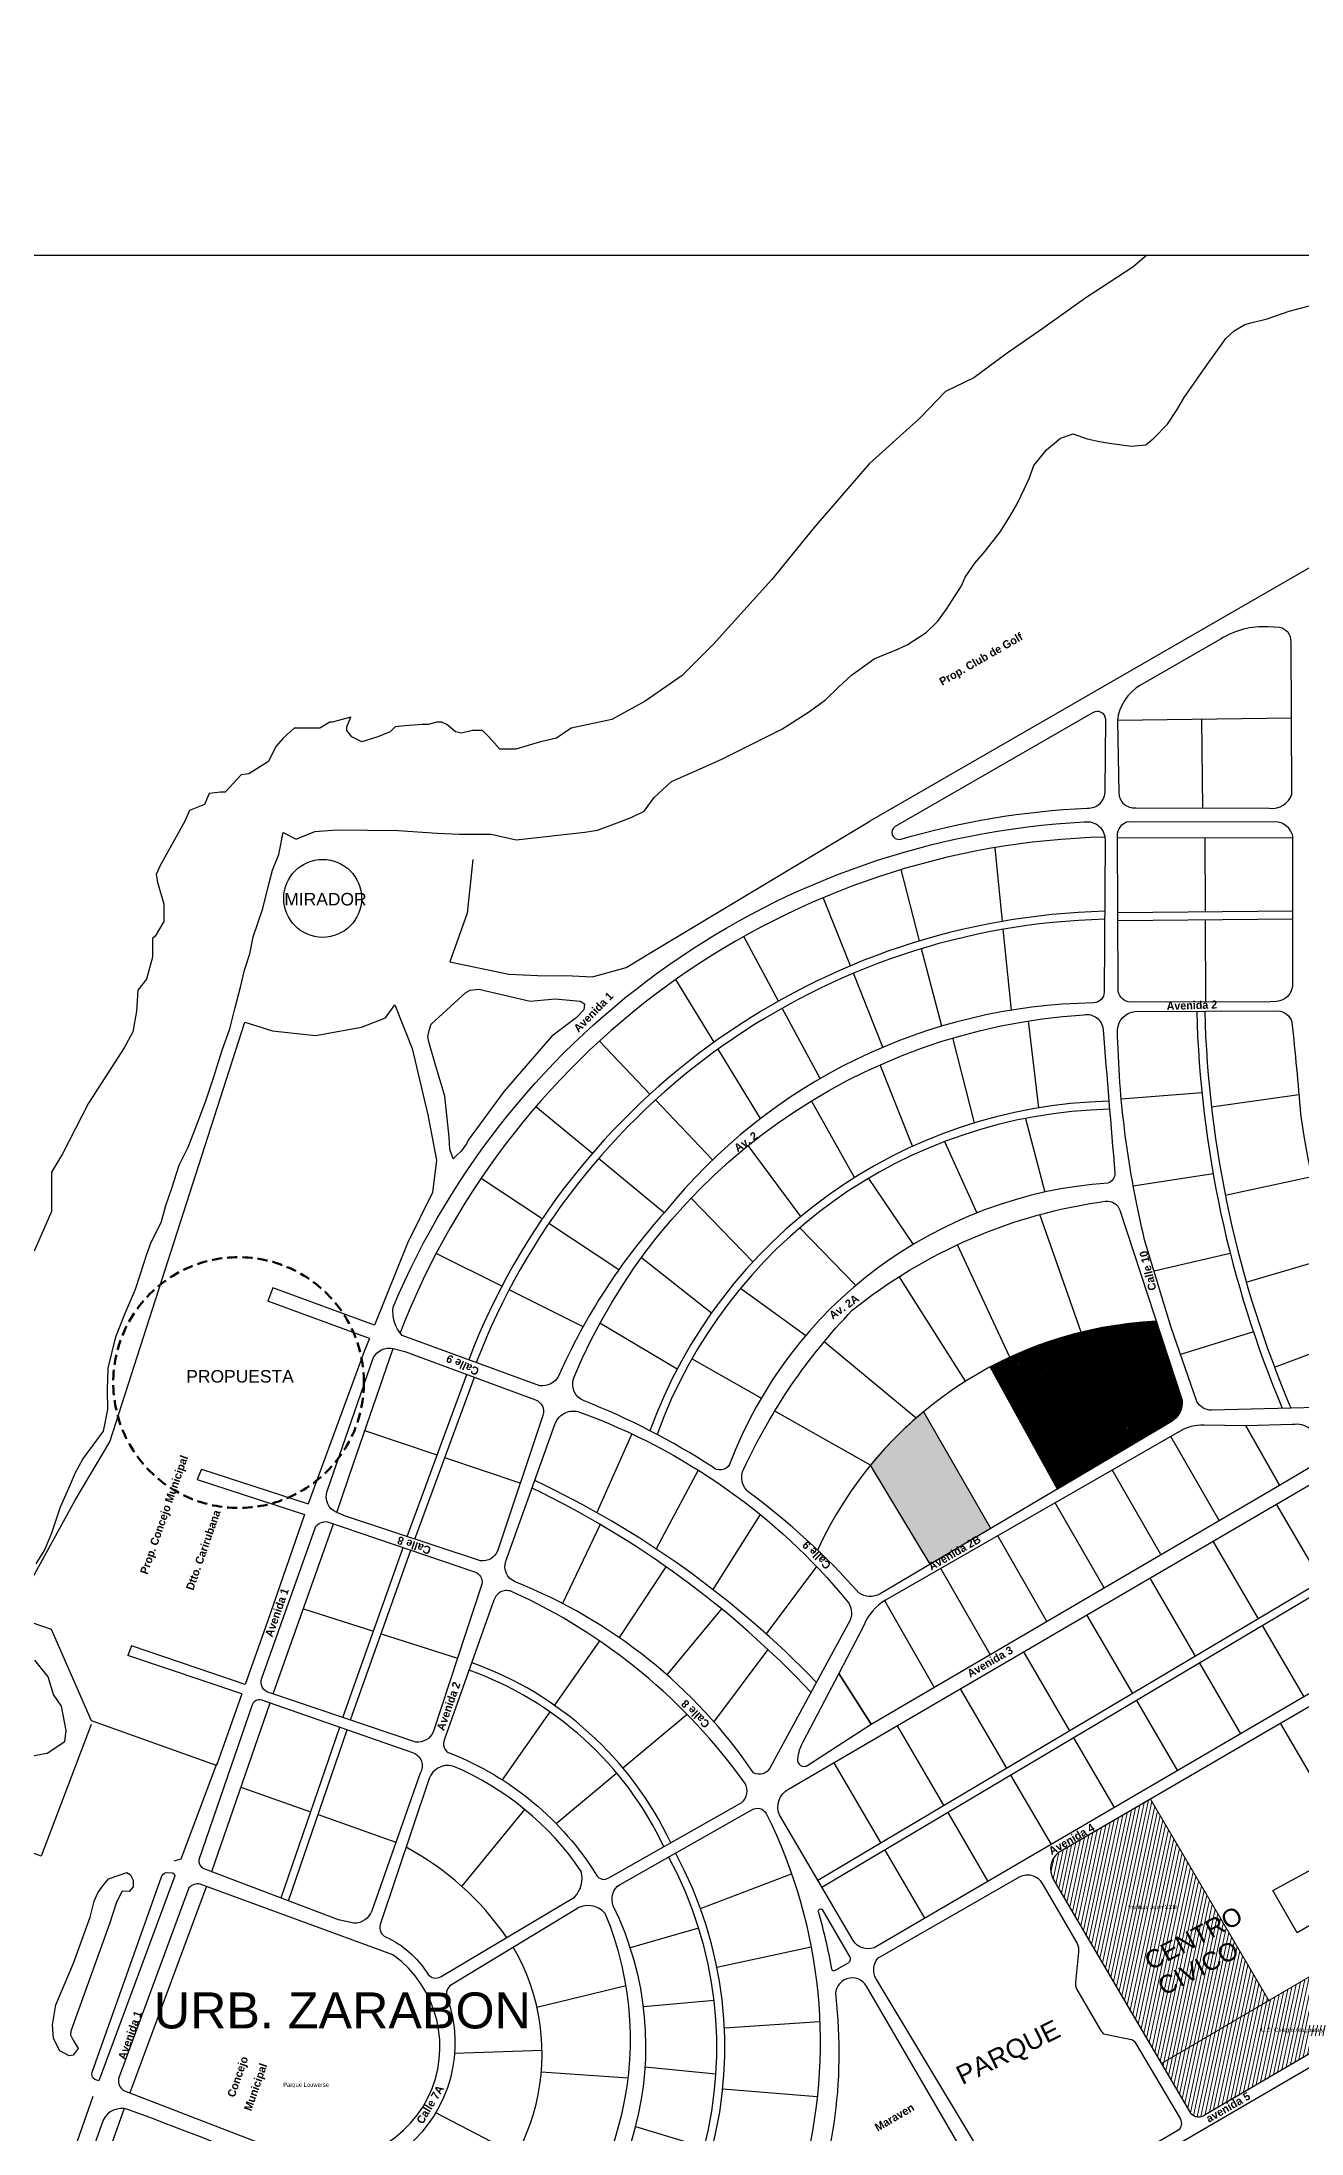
# Model space of a CAD drawing. Header units: millimetres. Extents: x 2890 to 6602, y 1274 to 4283.
# Drawn here: x 3701 to 4488, y 2976 to 4283 of the extents above; entities that cross this region are included whole.
import ezdxf

# ---------------------------------------------------------------- set-up
doc = ezdxf.new("R2010")
doc.units = ezdxf.units.MM
doc.linetypes.add('HIDDEN', pattern=[9.524999999999999, 6.35, -3.175])
for name, color, linetype, lineweight in [('COMERCIOS', 10, 'Continuous', 0), ('EDUCACION', 160, 'Continuous', 0), ('ESTADIOS', 90, 'Continuous', 0), ('HOTELES', 140, 'Continuous', 0), ('RESTAURANT', 30, 'Continuous', 0)]:
    doc.layers.add(name, color=color, linetype=linetype, lineweight=lineweight)
doc.layers.add('LETRAS', color=7, linetype='Continuous')
doc.layers.add('Paraguana', color=53, linetype='Continuous')
doc.styles.add('ROMANS', font='')
doc.styles.get("Standard").update_dxf_attribs({"font": 'arial.ttf'})
doc.styles.get('ROMANS').set_extended_font_data('Berlin Sans FB Demi', bold=True)
pattern_1 = [(78, (-265.4256675649267, -24546.84977734087), (-2.236045415277479, 0.4752861252093981), [])]

msp = doc.modelspace()

# ---------------------------------------------------------------- hatches: boundary and pattern name
at = {"layer": 'COMERCIOS'}
h = msp.add_hatch(dxfattribs=at)
h.set_pattern_fill('ANSI31', color=256, scale=0.2)
h.set_pattern_definition([(45, (-265.4256675649267, -24546.84977734087), (-0.4490128060534576, 0.4490128060534577), [])])
edge = h.paths.add_edge_path()
edge.add_line((4293.781713496752, 3454.793845032905), (4335.701417869033, 3378.497596426524))
edge.add_line((4335.701417869033, 3378.497596426524), (4406.946152497962, 3420.53898864534))
edge.add_arc((4399.887699545815, 3432.500476620075), 13.88880673950784, 300.5447798056663, 366.4021818458565)
edge.add_line((4413.68989115401, 3434.049172670965), (4397.567491231606, 3483.285317512214))
edge.add_arc((4409.194875793773, 3237.654524406563), 245.9058409096205, 92.71017782419727, 117.9913878118462)
at = {"layer": 'EDUCACION'}
h = msp.add_hatch(dxfattribs=at)
h.set_pattern_fill('ANSI31', color=256, scale=0.72, angle=33)
h.set_pattern_definition(pattern_1)
edge = h.paths.add_edge_path()
edge.add_line((4393.933886590105, 3184.781617697317), (4467.860947681374, 3058.871936756764))
edge.add_line((4467.860947681374, 3058.871936756764), (4400.839767940435, 3019.521565921887))
edge.add_line((4400.839767940435, 3019.521565921887), (4333.142020413716, 3134.823729758768))
edge.add_arc((4344.099196204455, 3141.257053259417), 12.7061934729947, 128.7009333628422, 210.4186167787381, ccw=False)
edge.add_line((4336.154580507491, 3151.173223588768), (4393.933886590105, 3184.781617697317))
h = msp.add_hatch(dxfattribs=at)
h.set_pattern_fill('ANSI31', color=256, scale=0.72, angle=33)
h.set_pattern_definition(pattern_1)
edge = h.paths.add_edge_path()
edge.add_line((4548.595800205975, 3106.274062449301), (4400.839767940436, 3019.521565921887))
edge.add_line((4400.839767940436, 3019.521565921887), (4418.95089225186, 2988.674870146645))
edge.add_arc((4423.987198196702, 2992.813863367955), 6.518868188274441, 219.414431600025, 308.3959283887982)
edge.add_line((4428.03601564519, 2987.704781285533), (4569.539480660005, 3070.464200982776))
edge.add_line((4569.539480660005, 3070.464200982776), (4548.595800205975, 3106.274062449301))
at = {"layer": 'ESTADIOS'}
h = msp.add_hatch(dxfattribs=at)
h.set_pattern_fill('AR-SAND', color=256, scale=0.05)
h.set_pattern_definition([(37.50000000000001, (-265.4256675649267, -24546.84977734087), (-0.08000156479920228, 2.447066186646712), [0, -1.9304, 0, -2.159, 0, -2.06375]), (7.499999999999999, (-265.4256675649267, -24546.84977734087), (2.247616415690013, 3.584125502841772), [0, -1.0414, 0, -1.7399, 0, -0.6667500000000001]), (327.5, (-266.9877675649268, -24546.84977734087), (3.95496185120729, 0.007185923392728811), [0, -0.635, 0, -2.286, 0, -2.9845]), (317.5, (-266.9877675649268, -24546.84977734087), (3.817782262361486, 1.114646616286082), [0, -0.3175, 0, -1.4986, 0, -1.7145])])
edge = h.paths.add_edge_path()
edge.add_line((4917.159343564364, 3063.747092055774), (4775.260591642374, 2975.953647681842))
edge.add_arc((4782.194526098139, 2967.296929507328), 11.09135774329832, 128.694337375827, 182.5459707909631)
edge.add_line((4771.114116607848, 2966.804240845718), (4872.528631478786, 2571.599708718865))
edge.add_arc((4889.884438177423, 2576.053627153646), 17.91818672701385, 194.3928909828052, 259.7403433235466)
edge.add_arc((4625.906497136923, 3399.137055401606), 880.2337910625843, 287.233685842404, 308.1023551148525)
edge.add_arc((-4769982.306341537, 2778.277508742308), 4775151.377678235, 359.9991384316784, 360.0008615683216)
edge.add_line((5169.070796825161, 2850.082433867579), (4944.289835346053, 3060.292426622625))
edge.add_arc((4928.335951836003, 3043.261093832711), 23.33650992871575, 46.87087917993927, 118.6156917534111)
at = {"layer": 'RESTAURANT'}
h = msp.add_hatch(dxfattribs=at)
h.set_pattern_fill('BOX', color=256, scale=0.1)
h.set_pattern_definition([(90, (-265.4256675649267, -24546.84977734087), (-2.54, 1.555301434917139e-16), []), (90, (-264.7906675649265, -24546.84977734087), (-2.54, 1.555301434917139e-16), []), (0, (-265.4256675649267, -24546.84977734087), (0, 2.54), [-0.635, 0.635]), (0, (-265.4256675649267, -24546.21477734088), (0, 2.54), [-0.635, 0.635]), (0, (-265.4256675649267, -24545.57977734087), (0, 2.54), [0.635, -0.635]), (0, (-265.4256675649267, -24544.94477734088), (0, 2.54), [0.635, -0.635]), (90, (-264.1556675649267, -24546.84977734087), (-2.54, 1.555301434917139e-16), [0.635, -0.635]), (90, (-263.5206675649265, -24546.84977734087), (-2.54, 1.555301434917139e-16), [0.635, -0.635])])
edge = h.paths.add_edge_path()
edge.add_line((4252.112806870407, 3426.849942470063), (4294.044984326337, 3353.916208480771))
edge.add_line((4294.044984326337, 3353.916208480771), (4256.278171757326, 3331.630079009758))
edge.add_line((4256.278171757326, 3331.630079009758), (4218.946575530539, 3393.45974524469))
edge.add_arc((4409.194875793898, 3237.654524406432), 245.9058409097992, 129.7016146017129, 140.6839905707783, ccw=False)

# ---------------------------------------------------------------- linework, layer by layer
for p, q in [((4832.156836168433, 4149.226188114363), (4218.393304065516, 3795.689748763491)), ((4482.041668446096, 3860.119932550569), (4373.245144663093, 3858.546557579341)), ((4425.798155550383, 3859.306559729385), (4426.516507126336, 3803.944927895317)), ((4082.094391537836, 3713.866699360929), (4218.393304065516, 3795.689748763491)), ((4301.404243506275, 3733.158460372778), (4296.817676223418, 3779.186822932595)), ((4373.222360887577, 3785.598503919077), (4482.659602844196, 3785.413128383275)), ((4427.833244530104, 3785.50599864724), (4428.041021391256, 3739.164378247478)), ((3970.285852167877, 3771.705323305366), (3966.771363513841, 3738.235674733448)), ((4249.620398015662, 3720.921567235414), (4238.043532895893, 3765.464968128773)), ((3966.771363513841, 3738.235674733448), (3955.896513251186, 3707.777075698285)), ((4206.332028201447, 3705.338677058385), (4189.319055222019, 3747.963561667314)), ((4373.419373018338, 3738.678217681277), (4482.662669764188, 3739.650538813671)), ((4161.398227759283, 3683.33400998151), (4139.688133649546, 3723.678604105956)), ((4306.936844292487, 3677.636206106853), (4301.901318812187, 3728.170075598485)), ((4373.463873809254, 3733.67841571724), (4482.663004867562, 3734.650343752458)), ((4428.063439338401, 3734.164379734847), (4428.294107632365, 3682.717156699938)), ((4066.126940075488, 3704.427865111188), (4082.094391537836, 3713.866699360929)), ((4263.457741554615, 3667.680699852225), (4250.879068043948, 3716.078680747373)), ((3955.896513251186, 3707.777075698285), (3992.881206374272, 3700.136794820114)), ((3992.881206374272, 3700.136794820114), (4015.399438716477, 3699.027693739313)), ((4015.399438716477, 3699.027693739313), (4028.543122053909, 3699.414291568951)), ((4028.543122053909, 3699.414291568951), (4045.055629580811, 3698.490134652856)), ((4045.055629580811, 3698.490134652856), (4066.126940075488, 3704.427865111188)), ((4226.638382881357, 3654.462441252584), (4208.185825257333, 3700.694110486095)), ((4121.126101612057, 3657.678153558681), (4097.226805412946, 3696.838493702594)), ((4187.460806756009, 3634.901047593404), (4163.767979116686, 3678.930221761754)), ((4283.847810983712, 3607.23722163774), (4270.350521294676, 3660.284449156838)), ((4324.088249162723, 3616.643354822997), (4317.618896753488, 3670.963342076603)), ((4081.008683915019, 3625.177074169601), (4049.384768315588, 3658.250724745866)), ((4150.228414514282, 3609.992378097721), (4123.738019008643, 3653.398380094811)), ((4245.200684518809, 3592.611896618007), (4224.874536767767, 3643.536602666342)), ((4120.207748730363, 3584.181006856473), (4084.465054373853, 3621.56225334015)), ((4208.827234351737, 3573.027938577007), (4181.967068759374, 3621.004784409502)), ((4426.043748678715, 3626.007241998325), (4375.675238990725, 3622.012702373998)), ((4432.026349625867, 3617.202417197112), (4486.713079551861, 3624.979668266845)), ((4045.042449176181, 3588.223191468473), (4009.738724538563, 3617.373250671934)), ((4315.845240525241, 3610.076066090041), (4327.861409631377, 3563.996810891952)), ((4175.365370906644, 3548.835695001201), (4142.360523533772, 3593.072885960449)), ((4265.086203886893, 3595.519385841023), (4285.331713633238, 3550.998172268569)), ((4089.997993305799, 3551.103686760295), (4048.89900379464, 3585.038859033203)), ((4013.645928846392, 3547.249286841196), (3975.429996397795, 3572.552466173946)), ((4217.560583793233, 3572.504343476568), (4245.620642296317, 3531.355356896044)), ((4433.070780592424, 3575.475248663085), (4383.123035561811, 3567.747948690844)), ((4440.681756807136, 3562.065954340057), (4494.724009272941, 3573.772916626999)), ((4145.398429741242, 3520.468179649225), (4106.731012601577, 3560.217165641544)), ((4061.581120518302, 3515.510881586909), (4017.81513405709, 3544.488811291812)), ((4174.665984518178, 3541.70775124046), (4209.680941562381, 3505.61056786527)), ((4350.555634503333, 3476.466421041444), (4324.755357565603, 3549.951022465923)), ((4305.969682586737, 3460.845568314776), (4273.225133054902, 3531.088893720137)), ((3988.493583118691, 3505.165001412169), (3947.376018545749, 3525.633737415194)), ((4119.44432653588, 3488.432255587772), (4075.686740463429, 3522.998106648792)), ((4443.832001239058, 3525.604840020863), (4396.194768983327, 3514.559330372212)), ((4453.836667043679, 3507.767320562357), (4509.049570189321, 3523.966887154845)), ((3845.381681282057, 3504.190340724507), (3842.129582820138, 3495.967052848147)), ((3908.936229101378, 3480.833869301051), (3845.381681282057, 3504.190340724507)), ((4039.241531941897, 3479.902163548456), (3992.970606224264, 3502.936294411177)), ((4137.66382411701, 3504.03525642033), (4178.378193837098, 3474.41717023872)), ((4278.327312433365, 3445.845214528809), (4236.894875358891, 3511.215072918184)), ((3905.653970211902, 3472.621665464913), (3842.129582820138, 3495.967052848146)), ((4097.94623497522, 3453.298375129979), (4049.757559757221, 3482.050816959584)), ((4458.267950534035, 3476.671570194495), (4412.683445553549, 3462.461113757227)), ((4471.404210900306, 3454.707288055814), (4527.823472605334, 3475.779890274435)), ((3895.725749468489, 3394.501814154394), (3920.483382962512, 3466.209706003173)), ((4247.339216988716, 3422.782664639885), (4189.906477597879, 3470.500897306679)), ((3929.282209013338, 3348.810279377561), (3966.628281536351, 3450.075756944937)), ((4150.57658370562, 3435.325139339798), (4107.257273830998, 3459.918615363774)), ((4335.701417869033, 3378.497596426524), (4293.781713496752, 3454.793845032905)), ((3934.031486996596, 3347.237834720107), (3971.316007083722, 3448.336410217354)), ((4218.946575530539, 3393.45974524469), (4158.99339775688, 3427.194902283888)), ((4294.044984326337, 3353.916208480771), (4252.112806870407, 3426.849942470063)), ((3948.00942119706, 3399.589918498153), (3902.736438550455, 3414.807540652701)), ((4069.636888952538, 3413.014270585713), (4047.733280631293, 3363.848374009252)), ((4436.751382681768, 3358.818249721676), (4406.576958680294, 3411.387665177906)), ((3999.893659695362, 3382.150052797092), (3952.75084674004, 3397.996181612073)), ((3800.587186833998, 3390.922545350007), (3798.051432880698, 3384.510613181969)), ((3798.051432880699, 3384.510613181968), (3865.048370133956, 3362.698350520294)), ((3800.587186833999, 3390.922545350006), (3867.330643447372, 3369.192808644343)), ((3885.2433042308, 3363.824096528649), (3895.725749468489, 3394.501814154394)), ((4111.248527599447, 3390.319084270467), (4084.881631109768, 3341.157277955578)), ((4256.278171757326, 3331.630079009758), (4218.946575530539, 3393.45974524469)), ((4400.379182683723, 3337.548079998614), (4370.035161143634, 3390.412965667215)), ((4149.949785190175, 3362.578611140084), (4120.271559747206, 3315.810902782282)), ((4364.935987938129, 3316.821185067681), (4334.426700656901, 3369.973994157989)), ((4472.479766957563, 3369.002933684026), (4500.583832656737, 3320.853810130796)), ((3845.519712312746, 3250.543873751961), (3883.261311663339, 3356.738930036597)), ((4049.976789099676, 3356.354788358297), (4026.453638133657, 3307.073924682986)), ((4329.077222787409, 3295.851267909623), (4298.400732029138, 3349.295376315206)), ((4432.982074986476, 3345.938875823754), (4461.263124857241, 3297.486535190251)), ((3889.081733524775, 3235.826649249734), (3926.832584134774, 3341.923404695385)), ((3893.819308542392, 3234.226081755612), (3931.566874389087, 3340.313605548908)), ((4539.904540456248, 3344.221085071341), (4186.021849403005, 3133.917797025107)), ((4542.425116048211, 3339.902723916704), (4188.554837668352, 3129.606812399731)), ((4091.017225691033, 3330.003632413412), (4061.78422359352, 3285.801461360747)), ((4185.073700868213, 3330.18437157588), (4153.713638618338, 3287.944917349035)), ((4293.652719168368, 3275.135303399012), (4262.81104982258, 3328.86718338861)), ((4393.48438301539, 3322.874817963481), (4421.942417057746, 3274.119260249713)), ((4258.765664787758, 3254.733634875988), (4227.76423754387, 3308.743842608222)), ((3864.390511988043, 3303.641401894281), (3908.23134051212, 3289.6455999909)), ((4125.662648928345, 3303.731609924375), (4091.555406231905, 3262.382188602881)), ((4353.986691044302, 3299.810760103209), (4382.621709258253, 3250.751985309172)), ((4463.783700449203, 3293.168174035617), (4489.764680900347, 3248.656413667325)), ((3756.910092259316, 3280.480218189146), (3754.577636093805, 3274.582346789313)), ((3828.062600757415, 3256.441676993682), (3756.910092259317, 3280.480218189146)), ((3912.99707744694, 3288.124180065485), (3960.817899139415, 3272.857800076868)), ((4049.394273727043, 3283.671115408825), (4021.284143340806, 3243.432128711632)), ((3825.949015968263, 3250.469860926146), (3754.577636093807, 3274.582346789314)), ((4154.724366521058, 3278.334766875606), (4120.741704559559, 3232.832355319201)), ((4314.488999073217, 3276.746702242936), (4343.301001458754, 3227.384710368627)), ((4424.462992649709, 3269.800899095076), (4450.262343753445, 3225.600314126917)), ((4274.991307102131, 3253.682644382664), (4303.980293659262, 3204.017435428096)), ((3807.119620544464, 3139.469071226114), (3843.55278775284, 3244.966301341024)), ((4385.142284850213, 3246.433624154534), (4410.760006606542, 3202.544214586508)), ((3850.386406391925, 3123.041328715894), (3887.07426351502, 3229.810432553978)), ((3855.063191377269, 3121.265624373405), (3891.796354613371, 3228.166016967562)), ((4018.420737136012, 3239.333230463911), (3988.738124957708, 3196.843273278747)), ((4104.330521238835, 3237.698806398878), (4064.156780689884, 3204.194024445732)), ((4235.493615131043, 3230.618586522392), (4264.659585859765, 3180.650160487555)), ((4474.901183057083, 3232.278373712687), (4520.291212971643, 3154.669727669337)), ((4345.821577050719, 3223.066349213993), (4371.257669459639, 3179.4881150461)), ((4195.995923159958, 3207.554528662119), (4225.338878060275, 3157.282885547017)), ((3825.336204148652, 3192.217686283569), (3868.870532458211, 3176.833883803151)), ((4060.316923266688, 3200.991594601327), (4022.460547575933, 3169.419488152597)), ((4306.500869251226, 3199.699074273459), (4331.755332312737, 3156.432015505691)), ((3873.585111449512, 3175.167884698602), (3922.219725040201, 3157.981785400806)), ((3963.387967182545, 3130.227414413471), (4002.844212418988, 3178.230789274955)), ((4267.180161451729, 3176.331799332914), (4292.252995165834, 3133.375915965279)), ((4227.859453652234, 3152.964524392383), (4252.750658018933, 3110.319816424871)), ((4112.620727781096, 3116.380106809526), (4169.537232278169, 3138.123305423694)), ((3803.722262099736, 3130.297487177103), (3755.910373572284, 3001.223454717597)), ((4111.46549614417, 3104.139211758385), (4068.731921842735, 3091.962445058102)), ((4122.857965975726, 3079.703370801121), (4181.708956987999, 3092.598440889101)), ((4066.113146539153, 3068.129366901513), (4010.378970765783, 3054.575482145926)), ((4121.092068150201, 3058.996621621008), (4076.974367064438, 3055.120008023364)), ((4127.529381837961, 3041.912341654969), (4187.089226230556, 3045.878899011636)), ((4013.581568741436, 3027.632924760032), (3958.898848071157, 3025.820738063506)), ((4067.411967220158, 3010.526428771514), (4013.111453597624, 3014.236910370181)), ((4122.270499578376, 3012.850801898639), (4078.112550184825, 3017.383982675215)), ((4126.531172052606, 3003.846772076823), (4185.60229773039, 2998.950085783809)), ((3752.287887328018, 2991.444110678341), (3715.378621385889, 2887.386842628151)), ((3997.61487535749, 2962.530715934724), (3947.076577958514, 2988.782746417101)), ((4114.946939998788, 2967.222537692544), (4072.105530047417, 2980.111757373251))]:
    msp.add_line(p, q)
for points in [[(2890.055889905982, 1858.799088371353), (5169.070796825161, 1858.799088371353), (5169.070796825161, 4149.226188114363), (2890.055889905982, 4149.226188114363)], [(3967.420193649194, 3596.544874759543), (3966.276012686203, 3594.25401150497), (3963.110675094247, 3589.552744318417), (3959.960271572467, 3586.769448500977), (3957.942101757571, 3584.742638842587), (3955.987650642293, 3590.899173693418), (3955.544835678831, 3598.320086271887), (3952.865736413869, 3623.920388411882), (3946.765045911428, 3644.054613126128), (3942.868090937036, 3657.902059922845), (3942.266285405616, 3660.976759885357), (3942.923844799172, 3665.062486368383), (3944.331248640554, 3669.013213167585), (3966.010644475818, 3688.755580867793), (3968.650531915779, 3690.264985722874), (3974.036530315416, 3690.853175877513), (4006.140763097215, 3683.259272017435), (4021.671067043038, 3684.77405873678), (4037.303612089954, 3683.346766868991), (4040.168889430357, 3681.657174466563), (4039.76459686837, 3677.952663948678), (4034.844312339852, 3672.884450648598), (4019.737906868517, 3661.519320949365), (3989.935055934888, 3627.14861195992)], [(3718.990776629891, 3039.7647641461), (3718.848253624054, 3037.466120242992), (3720.450902688439, 3034.251795927913), (3723.539755225711, 3028.974738014315), (3720.380397086736, 3024.923383808381), (3717.873772507015, 3024.442488139181), (3712.139635704754, 3027.45115235044), (3708.068029436929, 3035.168253224728), (3707.632187805842, 3043.735996579903), (3709.729048168816, 3056.234870223946), (3720.688916765799, 3082.301020177466), (3731.043377481348, 3111.058248496068), (3733.497301260189, 3121.124641729671), (3735.789385429938, 3126.336661712418), (3739.075813292182, 3130.642076342984), (3742.612517280335, 3134.944465953776), (3754.031953404488, 3139.023780965631), (3756.397986638714, 3137.461605666357), (3758.0006357031, 3134.247281351279), (3757.96876330779, 3130.03032792724), (3755.56892601797, 3127.119976867841), (3751.063955751602, 3127.174427228666), (3747.63403905335, 3120.442582227442), (3743.150863022782, 3106.822368067375)]]:
    msp.add_lwpolyline(points, close=True)
at = {"color": 40}
for points in [[(3697.294396861927, 3331.790158616764), (3701.728315554332, 3338.893262939912), (3702.996115296561, 3341.050507785206), (3707.076833893783, 3351.09723838853), (3712.456258798431, 3367.390380793636), (3717.675775754271, 3379.084722882754), (3721.879700754134, 3388.874368041207), (3726.448415811063, 3397.253824528226), (3739.345782794529, 3414.734081006062), (3742.076060113619, 3428.247683839093), (3741.918503683124, 3440.518209728797), (3742.3953300388, 3453.931251274807), (3747.049038149888, 3473.555916892284), (3752.534284514206, 3487.291817439639), (3759.414400344138, 3503.439023257152), (3762.490151117096, 3512.986708071002), (3766.207045487366, 3524.571413813078), (3769.272172128496, 3532.713447485737), (3775.497622738831, 3545.034621831414), (3778.331789857306, 3555.735409871827), (3782.042889246606, 3566.553396809532), (3786.656998321128, 3580.938817263966), (3792.372238377988, 3591.988176976017), (3798.503457490535, 3608.400030788652), (3803.480424961779, 3621.119689636783), (3808.473811545764, 3636.011718430708), (3813.605857814959, 3652.691245258239), (3818.337378311093, 3666.05286146343), (3821.816552347567, 3679.301816301572), (3825.041586937446, 3692.042650290218), (3827.499374036915, 3702.620189393324), (3830.955368149507, 3712.802269014216), (3833.038706890255, 3723.51213211465), (3838.929308178433, 3741.204875621165), (3843.054454963078, 3757.129783724354), (3845.117511270457, 3765.156131009723), (3849.071160144353, 3774.948801188183), (3851.67726523063, 3788.591702998768), (3859.906436650612, 3784.530496847968), (3861.790268406045, 3785.40231446937), (3871.45583998849, 3789.24723168664), (3885.354857447912, 3790.229421280709), (3923.522932479105, 3789.895892190899), (3948.040334516501, 3788.321575552377), (3962.051934246736, 3787.641028560151), (3981.699575960758, 3787.531350953889), (3997.316722245834, 3784.01983904877), (4040.404780768853, 3788.866567231168), (4048.298137036565, 3790.049143773655), (4058.840640889894, 3794.011259888218), (4069.258972510352, 3798.102674980334), (4077.4228873374, 3801.965742317879), (4083.620328873052, 3810.581109109254), (4094.458502869767, 3820.546164171224), (4113.795441015629, 3829.002717410366), (4126.353675498458, 3834.729643908016), (4163.412346933683, 3853.19585062532), (4180.137804870266, 3863.856536520331), (4190.708317798219, 3871.524460189429), (4198.650931404094, 3879.224146568834), (4206.968959198863, 3886.919295418228), (4221.188758385897, 3897.22687211159), (4230.73015773553, 3901.201088306413), (4234.620061818865, 3902.559851637029), (4241.77900882159, 3905.923873185332), (4253.727006272185, 3913.702945711476), (4260.913962349592, 3920.772774814081), (4266.476055268902, 3928.117839481601), (4275.722204333002, 3942.702870000073), (4278.016220163094, 3948.170462917456), (4284.089489465934, 3956.915128686384), (4290.654618549166, 3964.503666208743), (4300.133658796321, 3976.785515294097), (4306.085653356864, 3986.042839442532), (4310.525367030239, 3993.912662570051), (4315.22887845175, 4003.56847122094), (4318.030207344744, 4009.924519369996), (4320.969230092835, 4017.940279085341), (4328.928262811451, 4027.812335410307), (4337.617841474426, 4034.991800860188), (4345.647925767063, 4037.70630250118), (4354.259272187022, 4034.535064092291), (4362.132346021366, 4033.034124819481), (4368.256384464859, 4031.937720089139), (4381.882911704603, 4029.98384595305), (4391.025716941576, 4030.895724460402), (4396.063111855014, 4035.052177483601), (4404.639142417005, 4043.766593051993), (4410.590171147376, 4052.896130733111), (4414.902815097483, 4060.511893435766), (4426.034727577358, 4076.224314510276), (4432.613378282816, 4085.601862576244), (4441.087450705707, 4097.384665872122), (4446.254812832927, 4102.178538721905), (4452.91610507429, 4105.93196971264), (4456.554767201602, 4107.165971595713), (4466.960543030005, 4109.596162611771), (4480.512155375158, 4114.288697290153), (4501.830054264754, 4119.909748086159)], [(3693.882789421832, 3211.573343001225), (3704.159563866682, 3213.493900657551), (3715.352869618922, 3220.770902374213), (3716.030714762344, 3227.663809063298), (3713.266507273313, 3242.777399946156), (3708.06576094841, 3250.124754008523), (3704.771060472593, 3261.283014442225), (3696.464076667506, 3271.607270005078)]]:
    msp.add_lwpolyline(points, dxfattribs=at)
for points in [[(4387.706128935738, 3880.647250380999, 0.2416881275218962), (4373.245144663093, 3858.546557579341), (4374.182583221262, 3813.319710813345, 0.4408748983596062), (4384.687738119921, 3804.113546814921), (4468.345276132753, 3803.776308975716, 0.3544697872304451), (4482.306318503396, 3812.562171855751), (4481.777018388797, 3907.677693245386, 0.371792568521657), (4474.625488996146, 3916.736407327796), (4467.507461888027, 3917.151557640601, 0.1560608591140855), (4437.641480993436, 3909.410716505688), (4387.706128935738, 3880.647250380999)], [(4357.997767674978, 3863.534815852522), (4234.40846797963, 3792.34563847267, 0.8355947995320124), (4237.259817549276, 3784.384955637556, -0.05943371547186689), (4354.311118550779, 3803.910401575408, 0.440399903554088), (4365.662008419513, 3814.780216469283), (4365.91859923869, 3859.341571414238, 0.575824023081571), (4357.997767674978, 3863.534815852522, 2.241304212437291)], [(4012.131323494494, 3443.020636678116), (3926.19059337307, 3474.492842893515, -0.2343455940698994), (3920.578846443101, 3492.180611449679, -0.2883026293263992), (4352.451750277896, 3795.255029198167, -0.4757570752404209), (4365.498285197309, 3783.78282286661), (4364.97113372648, 3689.018190926326, -0.3924980778712859), (4358.532235968281, 3682.156313232764, 0.2239547455818537), (4089.9979933058, 3551.103686760295, 0.07898181873691754), (4024.048906836544, 3449.365785826222, -0.321725818833492), (4012.131323494494, 3443.020636678116, -7.080696910212423)], [(4373.620620847161, 3690.749160233571), (4373.218125189514, 3786.607275128982, -0.3387722656462143), (4380.031460982616, 3795.586984343837), (4473.816725285452, 3795.428121663182, -0.2864699780840457), (4482.659534719836, 3786.429635870189), (4482.665804808539, 3692.871441757153, -0.3719253686708004), (4472.770480385522, 3683.174402692078), (4464.912387507275, 3682.575256717543), (4379.943715685453, 3682.90451994555, -0.3304510544574482), (4373.620620847161, 3690.749160233571, -4.537576664560916)], [(4039.865525420644, 3433.552343677183, -0.4016775646508194), (4033.350505978166, 3447.921126288979, -0.285106942136755), (4352.309658544672, 3674.788302302629, -0.4476139327283856), (4364.278567445179, 3665.61864998556, 0.001023421670752074), (4371.678930962742, 3575.86568902614, -0.3411601624493714), (4367.354832737554, 3569.642227087616, 0.292966142610106), (4130.774054076877, 3393.919550022029, -0.4856854481619586), (4120.032917209474, 3392.281285658329, 0.05053780111245711), (4039.865525420644, 3433.552343677183, -0.3546343911780162)], [(4384.143332140642, 3676.736474612181), (4473.312542715283, 3677.163640147936, -0.3479078020360732), (4482.320070219298, 3670.10289364343, -0.005546223108418854), (4487.766951188957, 3612.749521291952, 0.06347048978742716), (4516.357748242164, 3504.670965042881, -0.0001282466780577253), (4543.446171291772, 3436.384696480995, -0.5709627863206215), (4539.704855650923, 3430.556545892016), (4432.035406517103, 3427.784087680432, -0.274148133638967), (4422.927562889903, 3433.134599848289), (4406.781450355566, 3479.35714672728), (4390.270609206998, 3534.257983146922, -0.05508597201842257), (4373.288792207784, 3665.556643329014, -0.3714966721220412), (4384.143332140642, 3676.736474612181, 0.002536340801334272)], [(4139.762246254662, 3391.17195483615, -0.08318527086732655), (4207.529476729111, 3490.205871681835, -0.1363434050462935), (4365.901153435994, 3558.305769911188, -0.3369609794977298), (4374.84312549368, 3552.683184348624), (4413.68989115401, 3434.049172670965, -0.2955368251829655), (4406.946152497962, 3420.53898864534), (4224.848726062866, 3313.083618551412, -0.2976151910631454), (4211.587869622983, 3313.686446801213, 0.05145817632259114), (4143.145746201875, 3376.245683969594, -0.3771929080211878), (4139.762246254653, 3391.171954836135, 4.544408479829831)], [(3879.294574877929, 3377.260993982886), (3907.971804730017, 3460.342031839663, -0.3413895005234319), (3920.483382962512, 3466.209706003173), (3927.735604195861, 3464.506604138448), (4009.501909142028, 3434.167806890679, -0.4095753450598975), (4014.135872958699, 3424.521158307011), (3985.651446432024, 3339.778947287173, -0.3378006212192756), (3975.186387043474, 3333.611805051004), (3890.716398496244, 3361.579084008851), (3885.2433042308, 3363.824096528649, -0.4021725787712174), (3879.294574877929, 3377.260993982886, -16.14538982875531)], [(3996.763102607167, 3320.53631037582, -0.3901659072225829), (3990.861203169223, 3333.366164952668), (4021.852710787154, 3419.352356963943, -0.4145982822275073), (4037.080900606707, 3426.499374139777, -0.1344215488975066), (4204.411234435049, 3308.428300929757, -0.2721217890381127), (4206.170662398839, 3296.59349535411), (4156.105314566973, 3204.461758915254, -0.4224254316712164), (4145.742124306651, 3201.226853527197, 0.1496479724605909), (3996.763102607167, 3320.53631037582, -2.225335614959378)], [(4199.03467216739, 3263.255342162599), (4219.29986591108, 3231.654353435536), (4474.57721801353, 3380.938493684552), (4453.481144536001, 3418.044573063183), (4427.328562663815, 3418.480334943778, 0.1353305591900502), (4412.086066103289, 3414.549848774745), (4228.286519236261, 3309.050378972536, 0.1716797484025493), (4214.673694585688, 3293.202428618831), (4199.03467216739, 3263.255342162599)], [(4453.481144536001, 3418.044573063183), (4474.57721801353, 3380.938493684552), (4493.565988634835, 3392.062346735888, 0.1962439441669827), (4499.438979070232, 3406.217985026923, 0.4273120854047214), (4482.646577198704, 3418.739108809655), (4453.481144536001, 3418.044573063183)], [(4516.776304850418, 3383.84539728557), (4566.018661923537, 3299.481221648318, -0.4135703132438792), (4563.271558072945, 3291.559745454847), (4221.230191194259, 3091.92244874591, -0.3562069828302696), (4208.053340447839, 3096.421603115427), (4161.952487728954, 3174.882316892413, -0.3784875067217044), (4167.702392629422, 3191.032965181769), (4501.148241916357, 3385.743440083729, -0.3366026282151481), (4516.776304850418, 3383.84539728557, -7.004777408767212)], [(3838.360310298415, 3260.260747031282), (3871.899254106268, 3354.630622359479, -0.3061237108306492), (3879.395665591383, 3358.053364389568), (3971.415427238886, 3326.763915327126, -0.3660297243226193), (3976.031495522306, 3319.091874164914), (3945.604302756525, 3226.623725988818, -0.3155282497429645), (3934.722898198081, 3220.406995883091), (3843.430995543595, 3251.249536913535, -0.4698754387143084), (3838.360310298415, 3260.260747031282, -0.4611831130979537)], [(3983.509709880519, 3308.981700073774), (3952.563753403655, 3222.299049107939, 0.4534199180013971), (3956.208390816666, 3213.411559739215, -0.16112504512332), (4047.604066545906, 3137.363396120049, 0.4448376791308818), (4055.352948994308, 3135.663466335342), (4138.511224130961, 3182.642804014801, 0.3406071520692415), (4140.527369083144, 3194.596088658937, 0.1310342307116803), (3995.334081955434, 3314.151525211905, 0.4798819278616103), (3983.509709880519, 3308.981700073774, -7.538211528280203)], [(4336.154580507496, 3151.173223588771, 0.3724812882494341), (4333.142020413713, 3134.823729758768), (4418.95089225186, 2988.674870146645, 0.4090165562180381), (4428.036015645219, 2987.704781285533), (4657.712029704291, 3122.032613045106, 0.3298703876609608), (4658.908036634157, 3142.813260933536), (4629.087356854463, 3197.350553273332, 0.4445947806408516), (4616.496456825279, 3201.248982841665), (4512.669105551095, 3142.54072561526), (4523.835218540103, 3123.242299011253), (4485.672876816132, 3101.161482354079), (4470.496538678539, 3127.611755012686), (4613.676557948059, 3205.424291177739, 0.2077491241087494), (4616.152750631392, 3217.029295107036), (4579.862503114278, 3278.411599287449, 0.3402226292224748), (4565.080912126263, 3284.332427056309), (4336.154580507496, 3151.173223588771)], [(4199.03467216739, 3263.255342162599), (4176.505583075448, 3220.362058112091, 0.08766109752685233), (4173.192290662852, 3209.974166236271, 0.6542379757849518), (4179.792292932374, 3205.964082237601), (4219.29986591108, 3231.654353435536), (4199.03467216739, 3263.255342162599)], [(3799.226758630253, 3147.123522802408), (3832.637164364342, 3243.993098232814, -0.3976585475351685), (3838.118665810644, 3246.858673731585), (3932.685812575166, 3213.926719039598, -0.4783947219271827), (3937.343510121229, 3200.962810452248), (3907.095939959172, 3115.000760349364, -0.3235794312922193), (3895.961822832824, 3107.27574974174), (3886.346579216426, 3109.383015973413), (3801.732735313946, 3141.514389864088, -0.3113361356601182), (3799.226758630253, 3147.123522802408, -3.191399174790886)], [(3942.949611369992, 3197.572299348808), (3912.47521799198, 3106.437166081661, 0.3936633595001522), (3916.045306177873, 3098.598328780069, -0.1458624178244347), (3941.656658528669, 3076.179692856421, 0.4213335634805592), (3950.491927436075, 3073.950430847445), (4033.863761208196, 3123.523389983325, 0.2609741495868642), (4038.031196805691, 3139.633631868869, 0.1452775772296526), (3957.717349957415, 3205.468417409814, 0.3853211830465275), (3942.949611369992, 3197.572299348808, 2.542782590220037)], [(4062.352670257526, 3131.534131687286), (4144.722705284192, 3178.054624467374, -0.4367818479567971), (4153.685542231542, 3175.799125284356, -0.3751092282140519), (4046.696500026626, 2766.788786374184, -0.4645744438489197), (4036.831841316749, 2769.719576948591), (3988.846390953788, 2853.751750299626, -0.371121002318003), (3991.125163430237, 2865.481636374409, 0.3741830367068323), (4058.112197374639, 3118.095696000767, -0.3592888954634514), (4062.352670257526, 3131.534131687286, -4.395919614659066)], [(3734.030650222563, 3009.550418086036, -0.3200833712508066), (3732.314453057194, 3014.299692519859), (3775.708320969538, 3136.224271774247, -0.2478167015487332), (3778.559979573713, 3138.8551154683), (3782.438293695106, 3138.680441190175, -0.4312513730770765), (3783.963211897089, 3136.911613143292), (3736.464180912993, 3008.682177832113), (3734.030650222563, 3009.550418086036)], [(4223.560336596501, 3085.381580081033), (4312.072902183137, 3136.272933051113, -0.4377951625098999), (4326.745086969127, 3131.067876695251), (4348.106364696943, 3094.685550335492, -0.1544998387265344), (4348.835121842574, 3089.170845959273), (4347.057408566072, 3070.455385883272, 0.1372359632070384), (4347.862593194564, 3065.798640345339), (4363.161119797478, 3039.742334407899, 0.1815340245597097), (4365.509020702393, 3037.906057207411), (4381.012125708042, 3034.87560479213, -0.1595529304364081), (4384.424403753959, 3032.829009422755), (4412.390302677402, 2985.169747372051, -0.3994883663339546), (4410.993185797852, 2977.72781544036), (4318.679323939857, 2923.860565977243, -0.3038779386864564), (4310.4937652852, 2925.879032097003), (4222.444430766267, 3072.463350828212, -0.3146433534452534), (4223.560336596501, 3085.381580081033, -2.549362632423943)], [(3792.870386485854, 3129.270426375216), (3749.158098757487, 3011.263766966832, 0.371406884256883), (3752.466233178303, 3002.548180104593), (3857.33330253064, 2962.212986663136, 0.8509561032049632), (3920.342076987499, 3087.555754733657), (3799.906433510192, 3131.696007015103, 0.2851464929999352), (3792.870386485854, 3129.270426375216, 0.4046986683022269)], [(4034.315682979946, 3115.699557089864), (3956.868449889944, 3068.711337992375, 0.3563436631236888), (3954.183083673362, 3061.139805892984, -0.312632483592124), (3929.071759144432, 2967.575585048099, 0.3823097268064982), (3927.222545266859, 2954.249947009036), (3976.917374063114, 2873.321250560612, 0.4222841470259001), (3986.537551628024, 2871.160203810584, 0.3449197652337879), (4053.070939140516, 3113.428097108065, 0.3815627132261856), (4034.315682979946, 3115.699557089864, 3.942278440662568)], [(4188.659067761092, 3115.763574123065), (4205.918451002275, 3086.09696177201, -0.3960679527794913), (4205.086421362553, 3082.499908433593), (4196.778303822595, 3077.650757754679, -0.5074815954506184), (4194.685161182148, 3078.562764958834, 0.02984533787638206), (4186.31136926808, 3114.39773472266, -0.7463640909930728), (4188.659067761092, 3115.763574123065, -0.1142961160817666)], [(4326.103676850597, 2919.907947640498), (4659.109958806197, 3113.770955363324, -0.3701186465271255), (4680.285124761, 3108.786485620693), (4754.485921738442, 2983.463164166234, -0.4205809051371114), (4752.6667467563, 2976.670436296531), (4405.431044828269, 2774.210287647008, -0.4584008466958502), (4395.819559734815, 2777.521412603709), (4321.096220149154, 2908.648874971615, -0.3909379775110863), (4326.103676850597, 2919.907947640498, 10.0174569053242)], [(4215.674037368683, 2869.540876164253), (4294.719090372271, 2912.675838609611, 0.4139388314655562), (4298.782238595037, 2926.476310821293), (4216.479875607124, 3067.943260376734, 0.8130413710434549), (4197.123741591226, 3061.498710459792, -0.1298671277604227), (4174.586340007261, 2905.820971596672, 0.125778923357127), (4175.284803627357, 2890.6045506619), (4194.051229891962, 2873.252775017782, 0.1981073606708664), (4215.674037368693, 2869.540876164257, 10.78900163766759)], [(3739.158824374892, 2984.269504535859), (3709.92059396021, 2901.9128798181, 0.4084474573488452), (3717.019831773365, 2886.622514291818), (3802.086524466, 2857.159249716125, 0.291042370202428), (3813.87171647739, 2859.956162523979), (3848.215731505368, 2949.766543306562, 0.3541540486700535), (3845.341306699211, 2956.051004285145, 0.004594081263498603), (3754.637966723988, 2990.954347487189, 0.3681986272658027), (3739.158824374892, 2984.269504535859, 0.003755287248777532)]]:
    msp.add_lwpolyline(points, format="xyb")
for points in [[(3825.949015968262, 3250.469860926146), (3810.102245850727, 3205.695694830653), (3731.970574435376, 3233.733257192572), (3706.995410416746, 3290.649701781956), (3682.155714849307, 3299.256811657141), (3721.749313682498, 3371.623194943334), (3743.299011810572, 3407.912997913466), (3827.754605427972, 3670.156376635808), (3845.110162972187, 3664.834679046798), (3871.869426011055, 3661.827486086556), (3900.692711187416, 3666.974426879001), (3915.629534696525, 3672.800402153668), (3921.572836785641, 3680.907648095547), (3932.381196161738, 3653.811602593784), (3942.204450289084, 3612.28627384702), (3947.497076593578, 3583.978914112237), (3945.091990295046, 3563.815877444728), (3929.459516841749, 3532.183085797041), (3908.936229101378, 3480.833869301051)], [(3905.653970211901, 3472.621665464913), (3902.416425850073, 3464.521337269259), (3867.330643447372, 3369.192808644343)], [(3865.048370133956, 3362.698350520294), (3841.944465449784, 3295.664112281206), (3828.062600757415, 3256.441676993682)], [(3731.701947536441, 3231.308339332149), (3700.544333891949, 3149.127333842603), (3683.113966141018, 3155.71162028556)], [(3809.983868598885, 3206.591712612578), (3787.817238927619, 3147.316029813696), (3783.369312454952, 3145.953682261438)], [(3619.146266388771, 2860.903976979119), (3476.998413087747, 2913.485739917879), (3475.285113412834, 2918.618373753888), (3480.098309614701, 2926.228086416529), (3519.182117752387, 3013.936408339686), (3611.647682428016, 2978.185505749111), (3590.152616761106, 2932.565778149444), (3590.350738058338, 2925.662283890101), (3591.08321566304, 2923.225265949651), (3597.182142522366, 2918.806413067191), (3601.661035374394, 2915.301728086698), (3604.764375364064, 2911.941467183794), (3621.125043243524, 2924.012341750472), (3672.408049273019, 2903.711584152573), (3673.811611210002, 2907.272967629287), (3678.729663041484, 2912.197651966627), (3684.760435817303, 2915.319713170326), (3695.765824546112, 2914.292107016466), (3699.39676003211, 2914.503817160533), (3703.404075537173, 2914.838776241907), (3732.951313475967, 2999.211814307527)]]:
    msp.add_lwpolyline(points)
msp.add_circle((3876.415697220713, 3747.507293966302), 24.35789942138979)
for centre, radius, start, end in [((4377.65565519275, 3300.204377207333), 485.7560726916351, 91.4465487707598, 158.7783019708015), ((4375.910328201315, 3302.177685883528), 437.3735070119563, 91.39643934107661, 158.9555795012254), ((4375.910328201315, 3302.177685883528), 432.3735070119568, 91.41627958647462, 158.9455653767784), ((5108.8927067397, 3695.210343355585), 686.3466826338097, 181.5269123929947, 202.8286375431931), ((5108.8927067397, 3695.210343355585), 681.3466826338096, 181.5361047801552, 202.9931139033855), ((4375.038734209172, 3307.892257036819), 312.9268162216833, 91.30117898773274, 159.9955135909228), ((4375.038734209172, 3307.892257036819), 307.9268162216837, 91.24559711225406, 160.1189820043258), ((4409.194875793764, 3237.654524406585), 245.9058409095981, 92.71017782420044, 155.3069884256503), ((3751.234056808813, 2845.945202628423), 591.4094734628036, 43.29597691394621, 64.34115727181567), ((3756.363946199074, 2845.083964479708), 594.9895811205537, 43.90670456722816, 64.87158665629555), ((3896.020725480133, 3063.524889334493), 219.2202970403076, 25.39289237348566, 70.32487342983133), ((3896.020725480133, 3063.524889334493), 214.2202970403071, 25.29770985108953, 70.38850456167042), ((3842.287011327324, 2995.007313729747), 181.5211203633474, 34.70116323443242, 61.6046058588417), ((3872.381662011798, 3029.557316901296), 255.4466785244117, 302.9221108420238, 28.41877265125818), ((3872.381662011798, 3029.557316901296), 250.4466785244113, 302.9221108420238, 28.39804974715499), ((3881.289369353374, 3025.569285699507), 132.3082938636232, 302.3416833385507, 30.24132096262656)]:
    msp.add_arc(centre, radius, start, end)
at = {"layer": 'COMERCIOS'}
msp.add_lwpolyline([(4293.781713496752, 3454.793845032905), (4335.701417869033, 3378.497596426524), (4406.946152497962, 3420.53898864534, 0.2955368251831361), (4413.68989115401, 3434.049172670965), (4397.567491231606, 3483.285317512214, 0.110759706178918), (4293.781713496754, 3454.793845032905, 2.266859080447069)], format="xyb", dxfattribs=at)
at = {"layer": 'EDUCACION'}
for points in [[(4393.933886590105, 3184.781617697317), (4467.860947681374, 3058.871936756764), (4400.839767940435, 3019.521565921887), (4333.142020413716, 3134.823729758768, -0.3724812882494665), (4336.154580507491, 3151.173223588768), (4393.933886590105, 3184.781617697317)], [(4548.595800205975, 3106.274062449301), (4400.839767940436, 3019.521565921887), (4418.95089225186, 2988.674870146645, 0.4090165562189597), (4428.03601564519, 2987.704781285533), (4569.539480660005, 3070.464200982776), (4548.595800205975, 3106.274062449301)]]:
    msp.add_lwpolyline(points, format="xyb", dxfattribs=at)
at = {"layer": 'HOTELES', "linetype": 'HIDDEN', "lineweight": 70}
msp.add_circle((3823.854872300883, 3445.022563326418), 78.31983519587155, dxfattribs=at)
at = {"layer": 'Paraguana'}
msp.add_lwpolyline([(4391.400573498537, 4149.226188114363), (4382.841906788182, 4141.901491576725), (4353.576236949948, 4122.677422983724), (4326.621010916895, 4103.453361486004), (4304.28668698605, 4088.074103773491), (4283.492649263999, 4072.694853156258), (4265.779227435361, 4064.236266381026), (4249.606091815518, 4047.319085735281), (4218.029963680257, 4019.023384101142), (4183.373248635447, 3979.037323981908), (4157.188165706762, 3946.740892718931), (4120.37533111248, 3905.985874680954), (4101.121594091184, 3886.761806087953), (4078.01711256401, 3870.613590456464), (4057.223074841959, 3859.235062372557), (4031.808149509661, 3853.85232855907), (4022.566359797149, 3847.700622635813), (4012.554412488365, 3845.393734688557), (3997.151434464851, 3840.779958793813), (3987.13948715601, 3840.779958793813), (3980.208141248679, 3848.469587650069), (3976.3573967428, 3852.314398530557), (3973.276795341348, 3852.314398530557), (3970.196208431798, 3852.314398530557), (3963.264862524409, 3850.776475597558), (3959.414118018531, 3851.545440611581), (3954.023072811955, 3856.159216506326), (3950.942471410503, 3857.697139439558), (3947.861870008992, 3857.697139439558), (3942.470824802416, 3856.159216506326), (3938.620080296538, 3856.159216506326), (3927.83798988327, 3855.390251492069), (3921.676801572268, 3854.621286478045), (3918.596200170816, 3851.545440611581), (3910.894711159059, 3848.469587650069), (3900.882763850217, 3845.393734688557), (3894.721575539215, 3848.469587650069), (3891.640974137763, 3852.314398530557), (3891.640974137763, 3854.621286478045), (3893.951417942886, 3860.77299240107), (3888.56037273631, 3859.235062372557), (3882.39918442525, 3857.697139439558), (3880.858883724495, 3857.697139439558), (3874.697695413493, 3853.85232855907), (3864.069943747838, 3853.85232855907), (3858.678898541204, 3853.85232855907), (3851.747552633873, 3847.700629731094), (3847.126650531665, 3842.317888822326), (3842.505762921419, 3833.090337032837), (3830.183371807454, 3825.400715271861), (3825.562469705246, 3824.631750257605), (3815.550536888308, 3813.866275535117), (3812.469935486855, 3813.866275535117), (3805.538589579524, 3813.09731052086), (3802.457988178072, 3806.17664667886), (3793.21619846556, 3802.331835798373), (3790.135597064107, 3795.411164861091), (3774.732619040593, 3767.728509492858), (3772.42217523547, 3762.345775679139), (3773.192318339838, 3757.731999784394), (3777.043062845716, 3743.890672100394), (3777.043062845716, 3733.125190282392), (3771.65201763914, 3723.897638493137), (3770.111716938385, 3722.359715559905), (3770.111716938385, 3710.82527582316), (3766.260972432507, 3696.983948138927), (3760.869927225873, 3690.063284296927), (3760.099769629602, 3677.146826184739), (3757.78932582442, 3664.074463514996), (3752.398280617845, 3654.077946711251), (3730.063956686941, 3619.474627501017), (3713.890821067156, 3587.947154157016), (3706.959475159767, 3576.412714420271), (3706.959475159767, 3570.261008497014), (3706.959475159767, 3551.805904918269), (3696.177384746557, 3527.199102511549)], dxfattribs=at)
at = {"layer": 'RESTAURANT'}
msp.add_lwpolyline([(4252.112806870407, 3426.849942470063), (4294.044984326337, 3353.916208480771), (4256.278171757326, 3331.630079009758), (4218.946575530539, 3393.45974524469, -0.04795636800484761), (4252.11280687041, 3426.849942470063)], format="xyb", dxfattribs=at)

# ---------------------------------------------------------------- texts
for s, height, p in [('MIRADOR', 7.800000000000001, (3852.456423398644, 3743.118619662863)), ('Instituto Juan XXIII', 2.61789363625025, (4380.025510727497, 3116.047230826224)), ('URB. ZARABON', 22.5, (3770.839344965369, 3041.52603630401)), ('U.E. Colegio Araguaney', 2.61789363625025, (4462.99947517995, 3039.297606444859)), ('Parque Louwerse', 2.61789363625025, (3851.731405261478, 3005.024631215535))]:
    msp.add_text(s, height=height).set_placement(p)
for s, height, rotation, p in [('CENTRO', 11.25, 27.76668096772704, (4394.002044232335, 3077.579998847016)), ('CIVICO', 11.25, 27.76668096772704, (4402.332906945207, 3061.756814695814)), ('PARQUE', 11.8125, 26.23671244803924, (4276.236247080791, 3006.027961496881))]:
    msp.add_text(s, height=height, rotation=rotation).set_placement(p)
at = {"layer": 'HOTELES', "linetype": 'HIDDEN', "lineweight": 70}
msp.add_text('PROPUESTA', height=7.800000000000001, dxfattribs=at).set_placement((3791.177334583313, 3445.022563326418))
at = {"layer": 'LETRAS', "style": 'ROMANS'}
for s, rotation, p in [('Prop. Club de Golf', 29.82346683041293, (4263.730364302353, 3880.295284715633)), ('Avenida 1', 45.54202090743539, (4036.424336912174, 3663.4419496494)), ('Avenida 2', 1.823788096828621, (4404.09764094855, 3677.748674376554)), ('Av. 2', 35.62518793767476, (4135.935996410384, 3588.805575526937)), ('Calle 10', 103.6074548375892, (4397.707451715663, 3503.199826276315)), ('Av. 2A', 35.62518793767476, (4195.318914012931, 3484.279544088443)), ('Calle 9', 155.3217056002673, (3974.767946348938, 3453.740636954934)), ('Prop. Concejo Municipal', 70.85602859425872, (3766.817545753676, 3324.80029146598)), ('Dtto. Carirubana', 70.85602859425872, (3795.536350115499, 3314.830824277516)), ('Calle 8', 161.0648119786716, (3944.581386475131, 3342.148329234135)), ('Calle 9', 135.3595188314697, (4194.628730848903, 3331.348536957906)), ('Avenida 2B', 30.03280863072206, (4256.922569484514, 3327.431854406524)), ('Avenida 1', 70.71814041436772, (3844.969185038766, 3285.625759810128)), ('Avenida 3', 30.03280863072206, (4281.181581177929, 3260.578862959438)), ('Avenida 2', 70.71814041436772, (3952.279175262147, 3227.132261392579)), ('Calle 8', 135.3595188314697, (4118.892298351513, 3232.198464424967)), ('Avenida 4', 30.03280863072206, (4332.130337960209, 3149.739266961965)), ('Avenida 1', 70.71814041436772, (3753.112683826888, 3021.530227740447)), ('Concejo', 70.85602859425872, (3821.341602200997, 2998.07503956036)), ('Municipal', 70.85602859425872, (3831.779931954987, 2989.54712242951)), ('Calle 7A', 59.47679442961868, (3939.0272451244, 2981.362136579969)), ('Maraven', 30.36926860316624, (4223.407183690701, 2976.991355296609)), ('    avenida 5', 30.03280863072206, (4424.035490252374, 2978.79321892435))]:
    msp.add_text(s, height=5, rotation=rotation, dxfattribs=at).set_placement(p)

doc.saveas('drawing.dxf')
